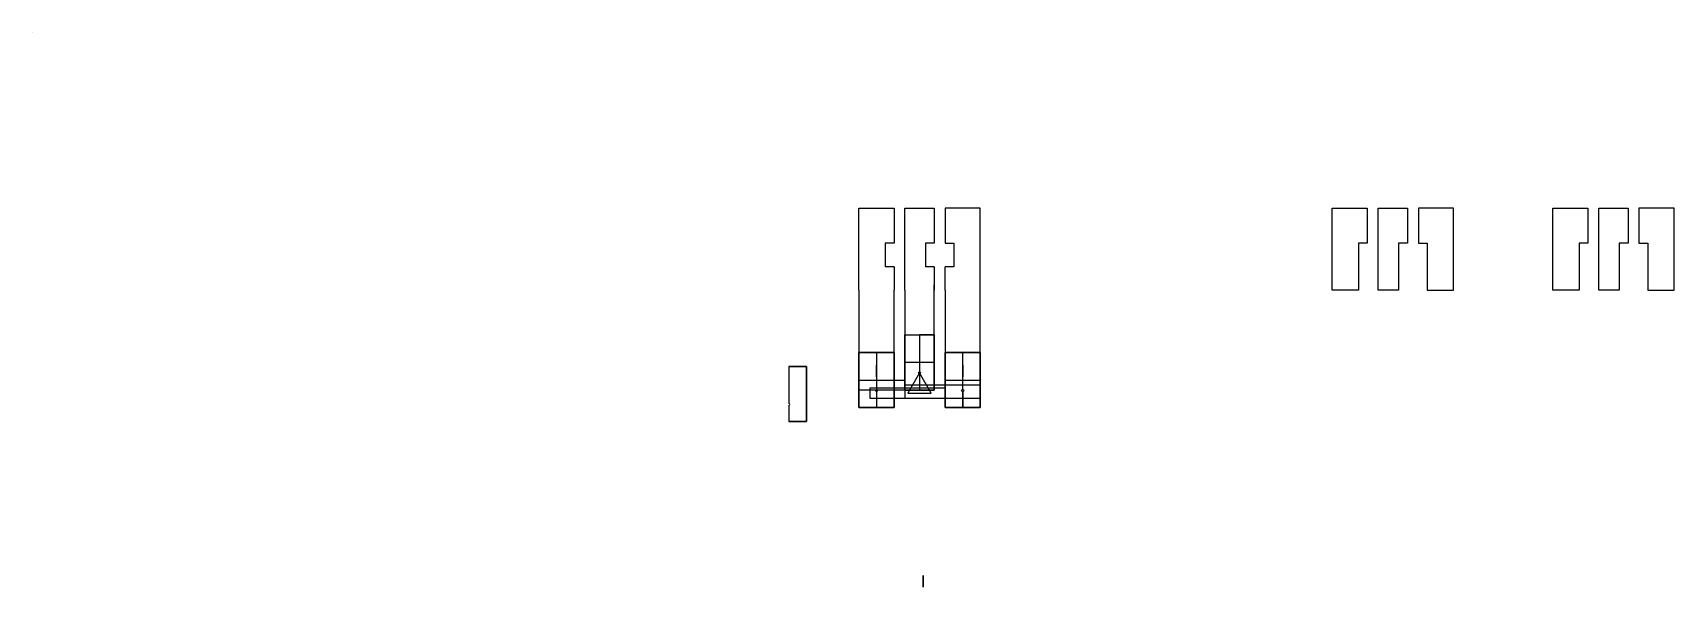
# Model space of a CAD drawing. Header units: millimetres. Extents: x 86304 to 86444, y 34917 to 34964.
import ezdxf

# ---------------------------------------------------------------- set-up
doc = ezdxf.new("R2010")
doc.units = ezdxf.units.MM
doc.header["$MEASUREMENT"] = 0

msp = doc.modelspace()

# ---------------------------------------------------------------- linework, layer by layer
for p, q in [((86304.18, 34963.98), (86304.18, 34963.98)), ((86374.56, 34949.05), (86377.56, 34949.05)), ((86374.56, 34942.05), (86374.56, 34949.05)), ((86377.56, 34949.05), (86377.56, 34946.05)), ((86378.48, 34949.05), (86380.98, 34949.05)), ((86378.48, 34942.05), (86378.48, 34949.05)), ((86380.98, 34949.05), (86380.98, 34946.05)), ((86384.91, 34949.05), (86381.91, 34949.05)), ((86381.91, 34949.05), (86381.91, 34946.05)), ((86384.91, 34942.05), (86384.91, 34949.05)), ((86414.88, 34949.05), (86417.88, 34949.05)), ((86414.88, 34942.05), (86414.88, 34949.05)), ((86417.88, 34949.05), (86417.88, 34946.05)), ((86418.8, 34949.05), (86421.3, 34949.05)), ((86418.8, 34942.05), (86418.8, 34949.05)), ((86421.3, 34949.05), (86421.3, 34946.05)), ((86422.24, 34949.05), (86422.24, 34946.05)), ((86425.24, 34949.05), (86422.24, 34949.05)), ((86425.24, 34942.05), (86425.24, 34949.05)), ((86433.68, 34949.05), (86436.68, 34949.05)), ((86433.68, 34942.05), (86433.68, 34949.05)), ((86436.68, 34949.05), (86436.68, 34946.05)), ((86437.6, 34949.05), (86440.1, 34949.05)), ((86437.6, 34942.05), (86437.6, 34949.05)), ((86440.1, 34949.05), (86440.1, 34946.05)), ((86441.03, 34949.05), (86441.03, 34946.05)), ((86444.03, 34949.05), (86441.03, 34949.05)), ((86444.03, 34942.05), (86444.03, 34949.05)), ((86377.56, 34946.05), (86376.81, 34946.05)), ((86376.81, 34946.05), (86376.81, 34944.05)), ((86380.98, 34946.05), (86380.23, 34946.05)), ((86380.23, 34946.05), (86380.23, 34944.05)), ((86381.91, 34946.05), (86382.66, 34946.05)), ((86382.66, 34946.05), (86382.66, 34944.05)), ((86382.66, 34946.05), (86382.66, 34944.05)), ((86417.88, 34946.05), (86417.13, 34946.05)), ((86417.13, 34946.05), (86417.13, 34942.05)), ((86421.3, 34946.05), (86420.55, 34946.05)), ((86420.55, 34946.05), (86420.55, 34942.05)), ((86422.24, 34946.05), (86422.99, 34946.05)), ((86422.99, 34946.05), (86422.99, 34942.05)), ((86436.68, 34946.05), (86435.93, 34946.05)), ((86435.93, 34946.05), (86435.93, 34942.05)), ((86440.1, 34946.05), (86439.35, 34946.05)), ((86439.35, 34946.05), (86439.35, 34942.05)), ((86441.03, 34946.05), (86441.78, 34946.05)), ((86441.78, 34946.05), (86441.78, 34942.05)), ((86377.56, 34944.05), (86376.81, 34944.05)), ((86377.56, 34944.05), (86377.56, 34942.05)), ((86380.98, 34944.05), (86380.23, 34944.05)), ((86380.98, 34944.05), (86380.98, 34942.05)), ((86382.66, 34944.05), (86381.91, 34944.05)), ((86381.91, 34942.05), (86381.91, 34944.05)), ((86381.91, 34944.05), (86381.91, 34944.05)), ((86380.98, 34934), (86380.98, 34942.5)), ((86374.56, 34942.05), (86374.56, 34933.55)), ((86377.56, 34932.05), (86377.56, 34942.05)), ((86378.48, 34942.05), (86378.48, 34933.55)), ((86381.91, 34942.05), (86381.91, 34932.05)), ((86384.91, 34933.55), (86384.91, 34942.05)), ((86417.13, 34942.05), (86414.88, 34942.05)), ((86420.55, 34942.05), (86418.8, 34942.05)), ((86422.99, 34942.05), (86425.24, 34942.05)), ((86435.93, 34942.05), (86433.68, 34942.05)), ((86439.35, 34942.05), (86437.6, 34942.05)), ((86441.78, 34942.05), (86444.03, 34942.05)), ((86370.09, 34930.86), (86370.09, 34935.56)), ((86384.91, 34936.75), (86381.91, 34936.75)), ((86383.41, 34935.16), (86383.41, 34936.75)), ((86383.41, 34936.75), (86384.91, 34936.75)), ((86379.73, 34935.01), (86378.73, 34933.28)), ((86380.73, 34933.28), (86379.73, 34935.01)), ((86383.41, 34933.6), (86383.41, 34935.16)), ((86374.56, 34933.55), (86374.56, 34932.05)), ((86378.48, 34933.55), (86380.98, 34933.55)), ((86378.73, 34933.28), (86380.73, 34933.28)), ((86383.41, 34933.42), (86383.41, 34932.05)), ((86383.41, 34932.05), (86383.41, 34933.42)), ((86384.91, 34932.05), (86384.91, 34933.55)), ((86374.56, 34932.05), (86377.56, 34932.05)), ((86381.91, 34932.05), (86384.91, 34932.05)), ((86368.59, 34930.86), (86370.09, 34930.86))]:
    msp.add_line(p, q)
for points in [[(86378.48, 34938.25), (86380.98, 34938.25), (86380.98, 34933.55), (86378.48, 34933.55)], [(86378.48, 34938.25), (86380.98, 34938.25), (86380.98, 34935.9), (86378.48, 34935.9)], [(86374.56, 34936.75), (86377.56, 34936.75), (86377.56, 34932.05), (86374.56, 34932.05)], [(86377.56, 34936.75), (86374.56, 34936.75), (86374.56, 34934.4), (86377.56, 34934.4)], [(86381.91, 34936.75), (86384.91, 34936.75), (86384.91, 34932.05), (86381.91, 34932.05)], [(86384.91, 34936.75), (86381.91, 34936.75), (86381.91, 34934.4), (86384.91, 34934.4)], [(86374.56, 34934.4), (86378.48, 34934.4), (86378.48, 34933.55), (86374.56, 34933.55)], [(86378.47, 34932.85), (86384.9, 34932.85), (86384.9, 34933.97), (86378.48, 34933.97)], [(86375.51, 34932.85), (86381.95, 34932.85), (86381.95, 34933.7), (86375.51, 34933.7)]]:
    msp.add_lwpolyline(points, close=True)
for points in [[(86379.73, 34934.92), (86379.73, 34933.55), (86378.48, 34933.55), (86378.48, 34938.25), (86379.73, 34938.25), (86379.73, 34935.1)], [(86379.73, 34934.92), (86379.73, 34933.55), (86380.98, 34933.55), (86380.98, 34938.25), (86379.73, 34938.25), (86379.73, 34935.1)], [(86368.59, 34935.56), (86370.09, 34935.56), (86370.09, 34930.86), (86368.59, 34930.86)], [(86368.59, 34932.23), (86368.59, 34930.86), (86370.09, 34930.86), (86370.09, 34935.56), (86368.59, 34935.56), (86368.59, 34932.41)], [(86368.59, 34935.56), (86368.59, 34932.41)], [(86376.06, 34933.42), (86376.06, 34932.05), (86374.56, 34932.05), (86374.56, 34936.75), (86376.06, 34936.75), (86376.06, 34933.6)], [(86376.06, 34933.42), (86376.06, 34932.05), (86377.56, 34932.05), (86377.56, 34936.75), (86376.06, 34936.75), (86376.06, 34933.6)], [(86368.59, 34932.23), (86368.59, 34930.86)]]:
    msp.add_lwpolyline(points)
at = {"extrusion": (-1, 0, 0)}
for centre in [(-34935.17, 16, -86376.06), (-34935.17, 16, -86383.41), (-34917.25, 6, -86380.04)]:
    msp.add_circle(centre, 0.5, dxfattribs=at)
for centre in [(86379.73, 34935.01), (86376.06, 34933.51), (86383.41, 34933.51)]:
    msp.add_circle(centre, 0.0918)
msp.add_arc((86368.59, 34932.32), 0.0918, 270, 90)

doc.saveas('drawing.dxf')
